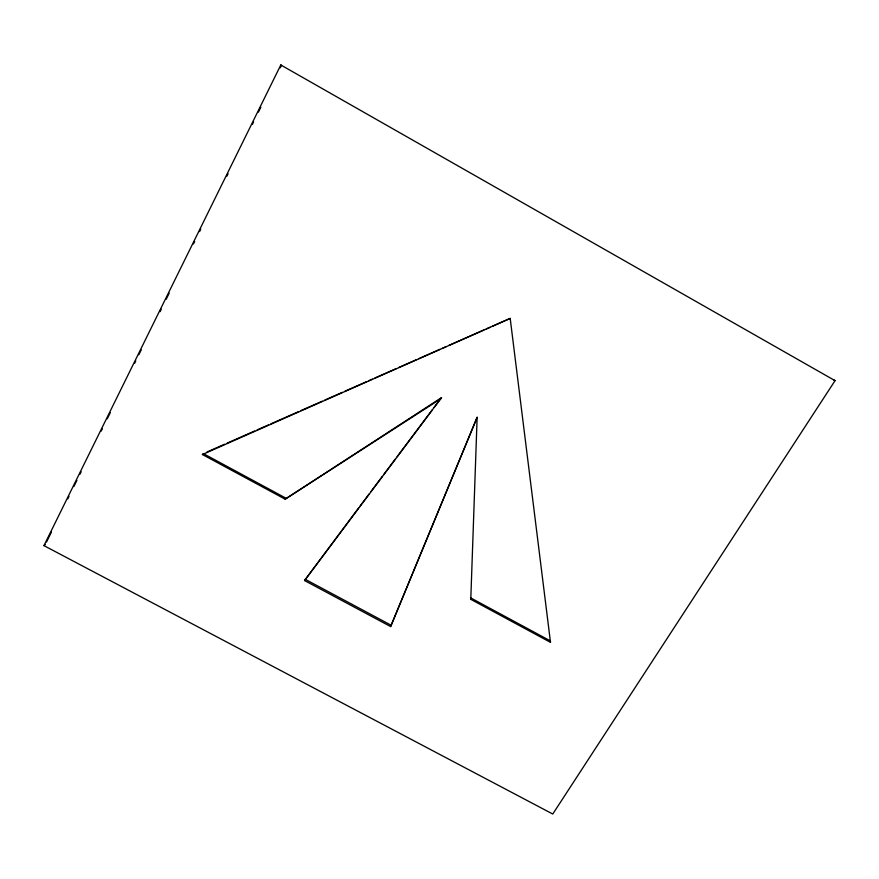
<?xml version="1.0" encoding="UTF-8"?>
<svg xmlns="http://www.w3.org/2000/svg" width="879" height="879" viewBox="0 0 879 879"><rect width="100%" height="100%" fill="white"/><g stroke="black" fill="none" stroke-linecap="round" stroke-linejoin="round"><path stroke-width="1.32" d="M492.658 326.131L510.194 318.407L550.496 642.351L470.781 599.335L477.143 417.294L390.639 626.573L304.541 580.547L358.522 508.117M470.781 599.335L470.836 597.973L550.298 640.857L550.496 642.351M477.143 417.294L390.639 626.573M304.541 580.547L441.522 397.605L285.159 499.173L202.412 454.531L203.324 453.597L285.796 498.107M833.896 379.937L835.05 380.662L552.759 814.031L43.95 545.628L280.797 64.969L281.511 65.321L280.302 67.782M46.543 541.98L51.4 532.125M67.793 498.865L69.012 496.404M73.869 486.548L76.902 480.395M79.934 474.231L81.154 471.77M101.184 431.128L102.403 428.666M107.26 418.811L110.293 412.647M134.586 363.379L135.795 360.917M138.827 354.764L141.255 349.831M160.077 311.649L161.297 309.188M166.153 299.332L169.186 293.179M193.479 243.912L194.688 241.45M199.544 231.595L200.764 229.133M226.87 176.174L228.079 173.701M252.372 124.433L253.581 121.972M258.437 112.116L260.865 107.194M360.159 505.93L369.202 493.888M370.85 491.702L382.354 476.385M383.991 474.199L395.495 458.882M397.143 456.695L432.479 409.636M434.127 407.449L441.522 397.605M43.95 545.628L45.334 544.442M285.159 499.173L441.368 398.363M207.081 451.949L224.617 444.225M227.123 443.115L254.679 430.974M257.184 429.875L268.458 424.909M270.963 423.799L298.519 411.658M301.025 410.559L322.307 401.176M324.812 400.077L342.349 392.353M344.854 391.243L366.147 381.86M368.653 380.761L372.41 379.102M374.915 378.003L396.209 368.62M398.714 367.521L416.25 359.786M418.756 358.687L440.049 349.304M442.555 348.205L446.312 346.546M448.817 345.447L483.889 329.988M486.395 328.889L490.152 327.23M202.412 454.531L510.194 318.407M305.112 579.239L390.935 625.134M280.797 64.969L835.05 380.662"/></g></svg>
